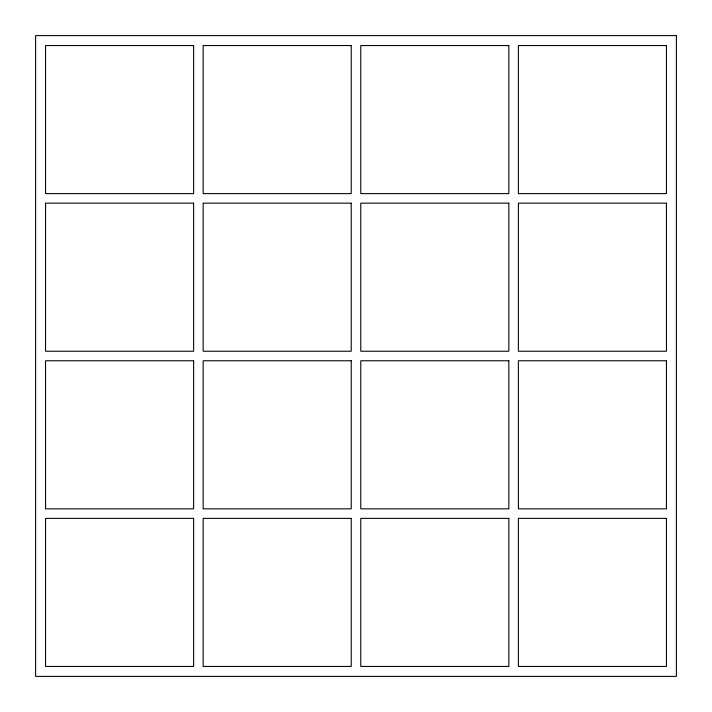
<?xml version="1.0" encoding="UTF-8"?>
<svg xmlns="http://www.w3.org/2000/svg" width="712" height="712" viewBox="0 0 712 712"><rect width="100%" height="100%" fill="white"/><g stroke="black" fill="none" stroke-linecap="round" stroke-linejoin="round"><path stroke-width="1.07" d="M676.4 35.6L35.6 35.6L35.6 676.4L676.4 676.4L676.4 35.6M193.62 45.55L45.55 45.55L45.55 193.62L193.62 193.62L193.62 45.55M351.23 45.55L203.16 45.55L203.16 193.62L351.23 193.62L351.23 45.55M508.84 45.55L360.77 45.55L360.77 193.62L508.84 193.62L508.84 45.55M666.45 45.55L518.381 45.55L518.381 193.62L666.45 193.62L666.45 45.55M193.62 203.16L45.55 203.16L45.55 351.23L193.62 351.23L193.62 203.16M351.23 203.16L203.16 203.16L203.16 351.23L351.23 351.23L351.23 203.16M508.84 203.16L360.77 203.16L360.77 351.23L508.84 351.23L508.84 203.16M666.45 203.16L518.381 203.16L518.381 351.23L666.45 351.23L666.45 203.16M193.62 360.77L45.55 360.77L45.55 508.84L193.62 508.84L193.62 360.77M351.23 360.77L203.16 360.77L203.16 508.84L351.23 508.84L351.23 360.77M508.84 360.77L360.77 360.77L360.77 508.84L508.84 508.84L508.84 360.77M666.45 360.77L518.381 360.77L518.381 508.84L666.45 508.84L666.45 360.77M193.62 518.381L45.55 518.381L45.55 666.45L193.62 666.45L193.62 518.381M351.23 518.381L203.16 518.381L203.16 666.45L351.23 666.45L351.23 518.381M508.84 518.381L360.77 518.381L360.77 666.45L508.84 666.45L508.84 518.381M666.45 518.381L518.381 518.381L518.381 666.45L666.45 666.45L666.45 518.381"/></g></svg>
